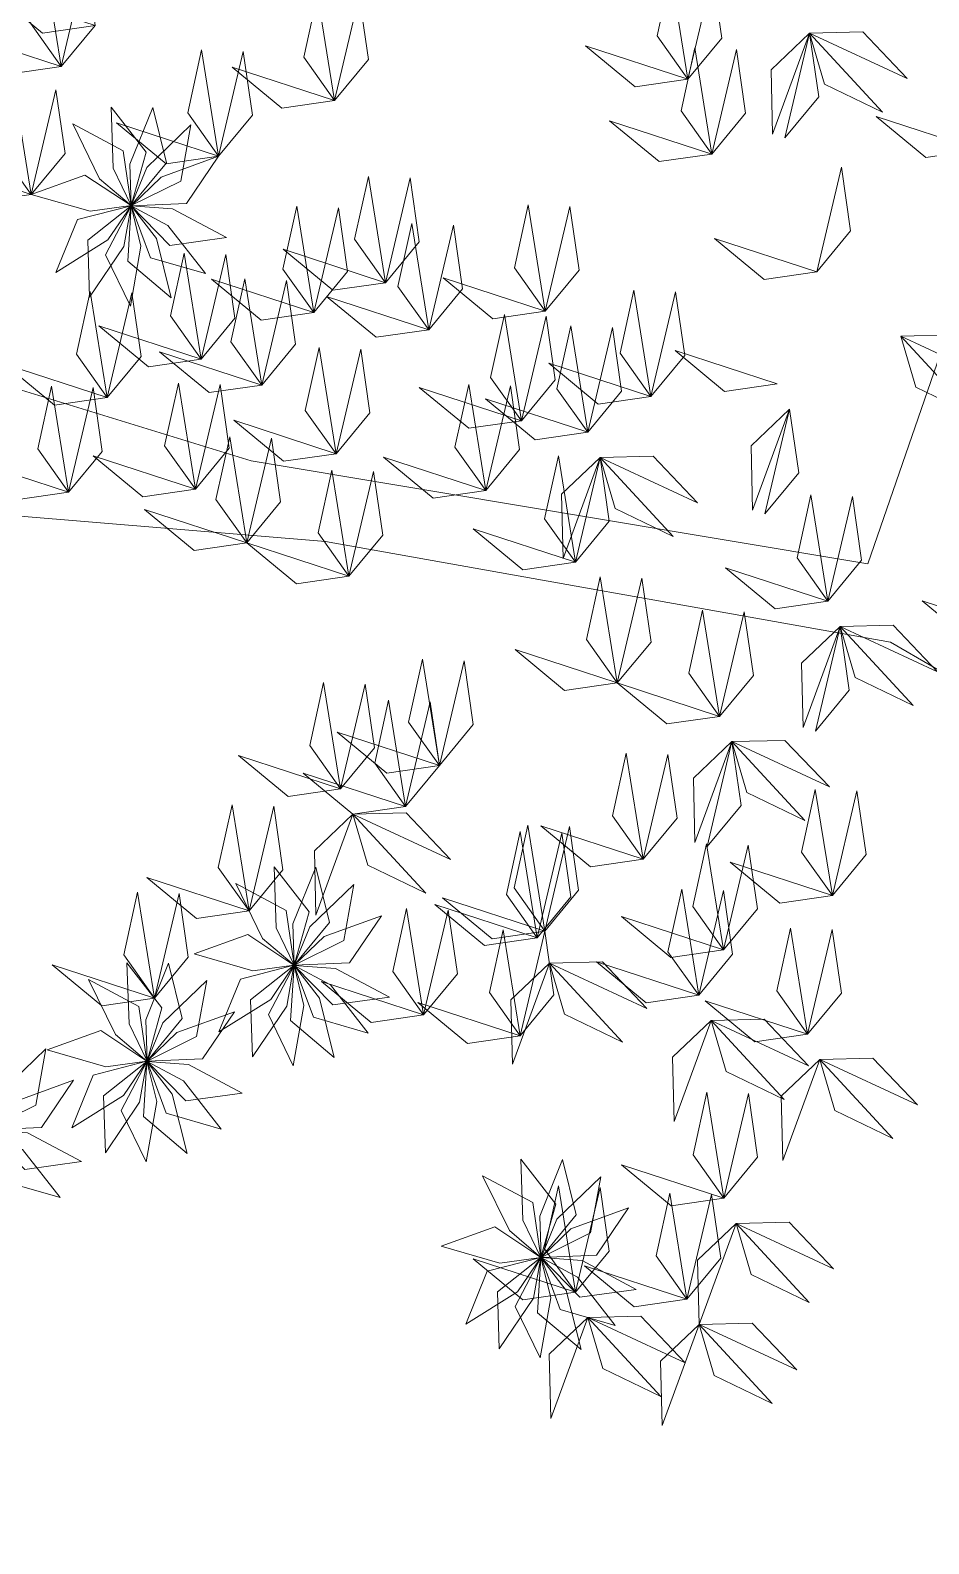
# Model space of a CAD drawing. Header units: inches. Extents: x -422522 to 22891, y -2973 to 414515.
# Drawn here: x 7004.3 to 7054.4, y 10613.4 to 10697.8 of the extents above; entities that cross this region are included whole.
import ezdxf

# ---------------------------------------------------------------- set-up
doc = ezdxf.new("R2010")
doc.units = ezdxf.units.IN
doc.header["$MEASUREMENT"] = 0
doc.layers.add('ARREDAMENTO', color=8, linetype='Continuous', lineweight=18)

msp = doc.modelspace()

# ---------------------------------------------------------------- linework, layer by layer
at = {"layer": 'ARREDAMENTO', "linetype": 'Continuous', "lineweight": 0}
for points in [[(7060.828, 10696.469), (7051.004, 10668.011), (7016.608, 10673.749), (6989.533, 10682.073), (6977.453, 10704.213), (6968.373, 10729.116), (6960.202, 10740.994), (6936.007, 10749.2), (6921.838, 10755.553)], [(6996.784, 10612.513), (6994.552, 10628.477), (6987.527, 10633.094), (6973.593, 10645.209), (6986.239, 10672.107), (7020.753, 10669.251), (7052.268, 10663.631), (7079.048, 10648.104)]]:
    msp.add_lwpolyline(points, dxfattribs=at)
at = {"layer": 'ARREDAMENTO', "lineweight": 0}
for points in [[(7006.026, 10695.741), (7004.31, 10698.157), (7005.078, 10701.663), (7006.026, 10695.741)], [(7006.026, 10695.741), (7007.913, 10698.027), (7007.401, 10701.579), (7006.026, 10695.741)], [(7040.968, 10695.029), (7039.252, 10697.446), (7040.02, 10700.951), (7040.968, 10695.029)], [(7040.968, 10695.029), (7042.855, 10697.315), (7042.343, 10700.867), (7040.968, 10695.029)], [(7007.913, 10698.027), (7004.979, 10697.604), (7002.211, 10699.888), (7007.913, 10698.027)], [(7021.267, 10693.84), (7019.551, 10696.257), (7020.319, 10699.763), (7021.267, 10693.84)], [(7021.267, 10693.84), (7023.154, 10696.127), (7022.642, 10699.678), (7021.267, 10693.84)], [(7006.026, 10695.741), (7003.092, 10695.317), (7000.324, 10697.601), (7006.026, 10695.741)], [(7047.752, 10697.609), (7045.606, 10695.563), (7045.691, 10691.976), (7047.752, 10697.609)], [(7046.377, 10691.77), (7048.264, 10694.057), (7047.752, 10697.609), (7046.377, 10691.77)], [(7047.752, 10697.609), (7050.716, 10697.679), (7053.192, 10695.081), (7047.752, 10697.609)], [(7047.752, 10697.609), (7048.591, 10694.765), (7051.822, 10693.203), (7047.752, 10697.609)], [(7014.803, 10690.742), (7013.086, 10693.159), (7013.854, 10696.664), (7014.803, 10690.742)], [(7014.803, 10690.742), (7016.69, 10693.028), (7016.178, 10696.58), (7014.803, 10690.742)], [(7040.968, 10695.029), (7038.034, 10694.606), (7035.266, 10696.89), (7040.968, 10695.029)], [(7042.301, 10690.859), (7040.584, 10693.276), (7041.352, 10696.782), (7042.301, 10690.859)], [(7042.301, 10690.859), (7044.188, 10693.146), (7043.676, 10696.697), (7042.301, 10690.859)], [(7021.267, 10693.84), (7018.333, 10693.417), (7015.565, 10695.701), (7021.267, 10693.84)], [(7004.357, 10688.61), (7002.64, 10691.027), (7003.408, 10694.533), (7004.357, 10688.61)], [(7004.357, 10688.61), (7006.244, 10690.896), (7005.732, 10694.448), (7004.357, 10688.61)], [(7008.805, 10693.471), (7008.924, 10690.064), (7009.928, 10687.988), (7010.758, 10690.958), (7008.805, 10693.471)], [(7011.136, 10693.452), (7009.859, 10690.291), (7009.932, 10687.986), (7011.898, 10690.362), (7011.136, 10693.452)], [(7057.177, 10691.099), (7054.243, 10690.675), (7051.475, 10692.959), (7057.177, 10691.099)], [(7006.669, 10692.54), (7008.163, 10689.477), (7009.925, 10687.988), (7009.474, 10691.039), (7006.669, 10692.54)], [(7014.803, 10690.742), (7011.869, 10690.319), (7009.101, 10692.603), (7014.803, 10690.742)], [(7013.257, 10692.486), (7010.806, 10690.119), (7009.934, 10687.983), (7012.697, 10689.354), (7013.257, 10692.486)], [(7042.301, 10690.859), (7039.367, 10690.436), (7036.599, 10692.72), (7042.301, 10690.859)], [(7004.357, 10688.61), (7001.423, 10688.187), (6998.655, 10690.471), (7004.357, 10688.61)], [(7014.803, 10690.742), (7011.6, 10689.576), (7009.935, 10687.979), (7013.017, 10688.108), (7014.803, 10690.742)], [(7004.357, 10688.61), (7007.633, 10687.671), (7009.918, 10687.984), (7007.349, 10689.691), (7004.357, 10688.61)], [(7024.102, 10683.687), (7022.385, 10686.104), (7023.153, 10689.609), (7024.102, 10683.687)], [(7024.102, 10683.687), (7025.989, 10685.973), (7025.477, 10689.525), (7024.102, 10683.687)], [(7048.151, 10684.283), (7050.038, 10686.569), (7049.527, 10690.121), (7048.151, 10684.283)], [(7005.73, 10684.263), (7008.621, 10686.069), (7009.917, 10687.977), (7006.93, 10687.21), (7005.73, 10684.263)], [(7007.605, 10682.877), (7009.51, 10685.703), (7009.919, 10687.973), (7007.502, 10686.058), (7007.605, 10682.877)], [(7009.88, 10682.374), (7010.472, 10685.731), (7009.922, 10687.971), (7008.493, 10685.238), (7009.88, 10682.374)], [(7012.164, 10682.84), (7011.339, 10686.147), (7009.925, 10687.97), (7009.732, 10684.892), (7012.164, 10682.84)], [(7014.061, 10684.195), (7011.962, 10686.881), (7009.929, 10687.971), (7011.004, 10685.079), (7014.061, 10684.195)], [(7015.242, 10686.204), (7012.233, 10687.804), (7009.932, 10687.973), (7012.09, 10685.769), (7015.242, 10686.204)], [(7020.107, 10682.027), (7018.39, 10684.444), (7019.158, 10687.949), (7020.107, 10682.027)], [(7020.107, 10682.027), (7021.994, 10684.313), (7021.482, 10687.865), (7020.107, 10682.027)], [(7033.019, 10682.102), (7031.303, 10684.519), (7032.071, 10688.024), (7033.019, 10682.102)], [(7033.019, 10682.102), (7034.906, 10684.388), (7034.394, 10687.94), (7033.019, 10682.102)], [(7026.519, 10681.062), (7024.803, 10683.479), (7025.571, 10686.985), (7026.519, 10681.062)], [(7026.519, 10681.062), (7028.406, 10683.349), (7027.894, 10686.901), (7026.519, 10681.062)], [(7048.151, 10684.283), (7045.217, 10683.86), (7042.45, 10686.144), (7048.151, 10684.283)], [(7013.826, 10679.418), (7012.11, 10681.835), (7012.878, 10685.34), (7013.826, 10679.418)], [(7013.826, 10679.418), (7015.713, 10681.704), (7015.201, 10685.256), (7013.826, 10679.418)], [(7024.102, 10683.687), (7021.168, 10683.263), (7018.4, 10685.547), (7024.102, 10683.687)], [(7020.107, 10682.027), (7017.172, 10681.604), (7014.405, 10683.888), (7020.107, 10682.027)], [(7017.206, 10677.976), (7015.49, 10680.393), (7016.258, 10683.898), (7017.206, 10677.976)], [(7017.206, 10677.976), (7019.093, 10680.262), (7018.581, 10683.814), (7017.206, 10677.976)], [(7033.019, 10682.102), (7030.085, 10681.679), (7027.317, 10683.963), (7033.019, 10682.102)], [(7008.588, 10677.279), (7006.871, 10679.696), (7007.639, 10683.202), (7008.588, 10677.279)], [(7008.588, 10677.279), (7010.475, 10679.566), (7009.963, 10683.117), (7008.588, 10677.279)], [(7026.519, 10681.062), (7023.585, 10680.639), (7020.817, 10682.923), (7026.519, 10681.062)], [(7038.908, 10677.343), (7037.192, 10679.76), (7037.96, 10683.266), (7038.908, 10677.343)], [(7038.908, 10677.343), (7040.795, 10679.629), (7040.283, 10683.181), (7038.908, 10677.343)], [(7031.684, 10675.987), (7029.968, 10678.404), (7030.736, 10681.91), (7031.684, 10675.987)], [(7013.826, 10679.418), (7010.892, 10678.995), (7008.124, 10681.279), (7013.826, 10679.418)], [(7031.684, 10675.987), (7033.571, 10678.273), (7033.059, 10681.825), (7031.684, 10675.987)], [(7035.384, 10675.349), (7033.668, 10677.766), (7034.436, 10681.271), (7035.384, 10675.349)], [(7035.384, 10675.349), (7037.271, 10677.635), (7036.759, 10681.187), (7035.384, 10675.349)], [(7052.839, 10680.706), (7055.802, 10680.776), (7058.278, 10678.179), (7052.839, 10680.706)], [(7052.839, 10680.706), (7053.678, 10677.863), (7056.909, 10676.3), (7052.839, 10680.706)], [(7017.206, 10677.976), (7014.272, 10677.553), (7011.504, 10679.837), (7017.206, 10677.976)], [(7021.352, 10674.15), (7019.636, 10676.567), (7020.404, 10680.072), (7021.352, 10674.15)], [(7021.352, 10674.15), (7023.239, 10676.436), (7022.727, 10679.988), (7021.352, 10674.15)], [(7045.952, 10678.048), (7043.018, 10677.625), (7040.25, 10679.909), (7045.952, 10678.048)], [(7008.588, 10677.279), (7005.654, 10676.856), (7002.886, 10679.14), (7008.588, 10677.279)], [(7038.908, 10677.343), (7035.974, 10676.92), (7033.206, 10679.204), (7038.908, 10677.343)], [(7006.429, 10671.995), (7004.712, 10674.412), (7005.481, 10677.917), (7006.429, 10671.995)], [(7006.429, 10671.995), (7008.316, 10674.281), (7007.804, 10677.833), (7006.429, 10671.995)], [(7013.509, 10672.166), (7011.792, 10674.583), (7012.56, 10678.088), (7013.509, 10672.166)], [(7013.509, 10672.166), (7011.792, 10674.583), (7012.56, 10678.088), (7013.509, 10672.166)], [(7013.509, 10672.166), (7015.396, 10674.452), (7014.884, 10678.004), (7013.509, 10672.166)], [(7013.509, 10672.166), (7015.396, 10674.452), (7014.884, 10678.004), (7013.509, 10672.166)], [(7031.684, 10675.987), (7028.75, 10675.564), (7025.982, 10677.848), (7031.684, 10675.987)], [(7029.699, 10672.09), (7027.982, 10674.507), (7028.75, 10678.012), (7029.699, 10672.09)], [(7029.699, 10672.09), (7031.586, 10674.376), (7031.074, 10677.928), (7029.699, 10672.09)], [(7035.384, 10675.349), (7032.45, 10674.926), (7029.682, 10677.21), (7035.384, 10675.349)], [(7021.352, 10674.15), (7018.418, 10673.727), (7015.65, 10676.011), (7021.352, 10674.15)], [(7046.637, 10676.638), (7044.491, 10674.593), (7044.576, 10671.006), (7046.637, 10676.638)], [(7045.262, 10670.8), (7047.149, 10673.086), (7046.637, 10676.638), (7045.262, 10670.8)], [(7016.369, 10669.175), (7014.652, 10671.592), (7015.42, 10675.097), (7016.369, 10669.175)], [(7016.369, 10669.175), (7018.256, 10671.461), (7017.744, 10675.013), (7016.369, 10669.175)], [(7006.429, 10671.995), (7003.495, 10671.572), (7000.727, 10673.856), (7006.429, 10671.995)], [(7013.509, 10672.166), (7010.574, 10671.742), (7007.807, 10674.026), (7013.509, 10672.166)], [(7013.509, 10672.166), (7010.574, 10671.742), (7007.807, 10674.026), (7013.509, 10672.166)], [(7029.699, 10672.09), (7026.765, 10671.667), (7023.997, 10673.951), (7029.699, 10672.09)], [(7034.694, 10668.101), (7032.978, 10670.518), (7033.746, 10674.023), (7034.694, 10668.101)], [(7036.07, 10673.939), (7033.923, 10671.894), (7034.008, 10668.306), (7036.07, 10673.939)], [(7034.694, 10668.101), (7036.581, 10670.387), (7036.07, 10673.939), (7034.694, 10668.101)], [(7034.694, 10668.101), (7036.581, 10670.387), (7036.07, 10673.939), (7034.694, 10668.101)], [(7036.07, 10673.939), (7039.033, 10674.009), (7041.509, 10671.412), (7036.07, 10673.939)], [(7036.07, 10673.939), (7036.909, 10671.096), (7040.139, 10669.533), (7036.07, 10673.939)], [(7022.071, 10667.314), (7020.354, 10669.731), (7021.122, 10673.237), (7022.071, 10667.314)], [(7022.071, 10667.314), (7023.958, 10669.601), (7023.446, 10673.152), (7022.071, 10667.314)], [(7048.768, 10665.928), (7047.052, 10668.345), (7047.82, 10671.85), (7048.768, 10665.928)], [(7048.768, 10665.928), (7050.655, 10668.214), (7050.143, 10671.766), (7048.768, 10665.928)], [(7016.369, 10669.175), (7013.435, 10668.752), (7010.667, 10671.036), (7016.369, 10669.175)], [(7034.694, 10668.101), (7031.76, 10667.677), (7028.992, 10669.961), (7034.694, 10668.101)], [(7022.071, 10667.314), (7019.137, 10666.891), (7016.369, 10669.175), (7022.071, 10667.314)], [(7048.768, 10665.928), (7045.834, 10665.505), (7043.066, 10667.789), (7048.768, 10665.928)], [(7037.031, 10661.362), (7035.315, 10663.779), (7036.083, 10667.284), (7037.031, 10661.362)], [(7037.031, 10661.362), (7038.918, 10663.648), (7038.406, 10667.2), (7037.031, 10661.362)], [(7059.733, 10664.079), (7056.799, 10663.656), (7054.031, 10665.94), (7059.733, 10664.079)], [(7042.733, 10659.501), (7041.017, 10661.918), (7041.785, 10665.424), (7042.733, 10659.501)], [(7042.733, 10659.501), (7044.62, 10661.787), (7044.108, 10665.339), (7042.733, 10659.501)], [(7049.453, 10664.518), (7047.307, 10662.473), (7047.392, 10658.885), (7049.453, 10664.518)], [(7048.078, 10658.679), (7049.965, 10660.966), (7049.453, 10664.518), (7048.078, 10658.679)], [(7049.453, 10664.518), (7052.417, 10664.588), (7054.893, 10661.991), (7049.453, 10664.518)], [(7049.453, 10664.518), (7050.293, 10661.674), (7053.523, 10660.112), (7049.453, 10664.518)], [(7027.111, 10656.761), (7025.395, 10659.178), (7026.163, 10662.684), (7027.111, 10656.761)], [(7027.111, 10656.761), (7028.998, 10659.047), (7028.487, 10662.599), (7027.111, 10656.761)], [(7037.031, 10661.362), (7034.097, 10660.939), (7031.329, 10663.223), (7037.031, 10661.362)], [(7021.605, 10655.462), (7019.889, 10657.879), (7020.657, 10661.384), (7021.605, 10655.462)], [(7021.605, 10655.462), (7023.492, 10657.748), (7022.98, 10661.3), (7021.605, 10655.462)], [(7042.733, 10659.501), (7039.799, 10659.078), (7037.031, 10661.362), (7042.733, 10659.501)], [(7025.224, 10654.475), (7023.508, 10656.892), (7024.276, 10660.397), (7025.224, 10654.475)], [(7025.224, 10654.475), (7027.111, 10656.761), (7026.599, 10660.313), (7025.224, 10654.475)], [(7027.111, 10656.761), (7024.177, 10656.338), (7021.409, 10658.622), (7027.111, 10656.761)], [(7038.477, 10651.533), (7036.76, 10653.949), (7037.528, 10657.455), (7038.477, 10651.533)], [(7043.418, 10658.091), (7041.272, 10656.046), (7041.357, 10652.458), (7043.418, 10658.091)], [(7042.043, 10652.253), (7043.93, 10654.539), (7043.418, 10658.091), (7042.043, 10652.253)], [(7043.418, 10658.091), (7046.382, 10658.162), (7048.858, 10655.564), (7043.418, 10658.091)], [(7043.418, 10658.091), (7044.258, 10655.248), (7047.488, 10653.685), (7043.418, 10658.091)], [(7021.605, 10655.462), (7018.671, 10655.039), (7015.903, 10657.323), (7021.605, 10655.462)], [(7038.477, 10651.533), (7040.364, 10653.819), (7039.852, 10657.371), (7038.477, 10651.533)], [(7025.224, 10654.475), (7022.29, 10654.052), (7019.522, 10656.336), (7025.224, 10654.475)], [(7049.022, 10649.506), (7047.305, 10651.923), (7048.073, 10655.429), (7049.022, 10649.506)], [(7049.022, 10649.506), (7050.909, 10651.792), (7050.397, 10655.344), (7049.022, 10649.506)], [(7016.501, 10648.649), (7014.784, 10651.066), (7015.552, 10654.571), (7016.501, 10648.649)], [(7016.501, 10648.649), (7018.388, 10650.935), (7017.876, 10654.487), (7016.501, 10648.649)], [(7022.29, 10654.052), (7020.144, 10652.007), (7020.229, 10648.419), (7022.29, 10654.052)], [(7022.29, 10654.052), (7025.254, 10654.122), (7027.73, 10651.525), (7022.29, 10654.052)], [(7022.29, 10654.052), (7023.13, 10651.208), (7026.36, 10649.646), (7022.29, 10654.052)], [(7032.99, 10647.517), (7031.274, 10649.934), (7032.042, 10653.439), (7032.99, 10647.517)], [(7038.477, 10651.533), (7035.543, 10651.109), (7032.775, 10653.393), (7038.477, 10651.533)], [(7032.99, 10647.517), (7034.877, 10649.803), (7034.365, 10653.355), (7032.99, 10647.517)], [(7032.561, 10647.151), (7030.845, 10649.568), (7031.613, 10653.073), (7032.561, 10647.151)], [(7032.561, 10647.151), (7034.448, 10649.437), (7033.936, 10652.989), (7032.561, 10647.151)], [(7042.959, 10646.479), (7041.243, 10648.896), (7042.011, 10652.401), (7042.959, 10646.479)], [(7042.959, 10646.479), (7044.846, 10648.765), (7044.334, 10652.317), (7042.959, 10646.479)], [(7017.89, 10651.111), (7018.01, 10647.705), (7019.014, 10645.628), (7019.843, 10648.599), (7017.89, 10651.111)], [(7020.221, 10651.092), (7018.944, 10647.932), (7019.017, 10645.626), (7020.983, 10648.003), (7020.221, 10651.092)], [(7049.022, 10649.506), (7046.088, 10649.083), (7043.32, 10651.367), (7049.022, 10649.506)], [(7016.501, 10648.649), (7013.567, 10648.225), (7010.799, 10650.51), (7016.501, 10648.649)], [(7015.754, 10650.18), (7017.248, 10647.117), (7019.01, 10645.628), (7018.559, 10648.68), (7015.754, 10650.18)], [(7022.342, 10650.127), (7019.891, 10647.759), (7019.019, 10645.623), (7021.782, 10646.995), (7022.342, 10650.127)], [(7041.572, 10643.95), (7039.855, 10646.367), (7040.623, 10649.872), (7041.572, 10643.95)], [(7011.224, 10643.781), (7009.508, 10646.198), (7010.276, 10649.704), (7011.224, 10643.781)], [(7011.224, 10643.781), (7013.111, 10646.068), (7012.599, 10649.619), (7011.224, 10643.781)], [(7032.561, 10647.151), (7029.627, 10646.728), (7026.859, 10649.012), (7032.561, 10647.151)], [(7032.99, 10647.517), (7030.056, 10647.093), (7027.288, 10649.377), (7032.99, 10647.517)], [(7041.572, 10643.95), (7043.459, 10646.236), (7042.947, 10649.788), (7041.572, 10643.95)], [(7023.888, 10648.382), (7020.685, 10647.216), (7019.02, 10645.62), (7022.102, 10645.749), (7023.888, 10648.382)], [(7026.234, 10642.857), (7024.518, 10645.274), (7025.286, 10648.78), (7026.234, 10642.857)], [(7026.234, 10642.857), (7028.121, 10645.144), (7027.609, 10648.695), (7026.234, 10642.857)], [(7042.959, 10646.479), (7040.025, 10646.056), (7037.257, 10648.34), (7042.959, 10646.479)], [(7013.442, 10646.251), (7016.718, 10645.311), (7019.004, 10645.624), (7016.435, 10647.331), (7013.442, 10646.251)], [(7031.615, 10641.678), (7029.899, 10644.095), (7030.667, 10647.601), (7031.615, 10641.678)], [(7031.615, 10641.678), (7033.502, 10643.965), (7032.99, 10647.517), (7031.615, 10641.678)], [(7047.639, 10641.773), (7045.922, 10644.19), (7046.69, 10647.696), (7047.639, 10641.773)], [(7047.639, 10641.773), (7049.526, 10644.06), (7049.014, 10647.611), (7047.639, 10641.773)], [(7011.224, 10643.781), (7008.29, 10643.358), (7005.522, 10645.642), (7011.224, 10643.781)], [(7009.686, 10645.761), (7009.805, 10642.354), (7010.809, 10640.278), (7011.638, 10643.248), (7009.686, 10645.761)], [(7012.016, 10645.742), (7010.739, 10642.581), (7010.812, 10640.276), (7012.778, 10642.652), (7012.016, 10645.742)], [(7014.816, 10641.903), (7017.706, 10643.709), (7019.002, 10645.617), (7016.015, 10644.85), (7014.816, 10641.903)], [(7016.69, 10640.518), (7018.596, 10643.344), (7019.004, 10645.614), (7016.587, 10643.698), (7016.69, 10640.518)], [(7018.966, 10640.015), (7019.557, 10643.371), (7019.007, 10645.611), (7017.578, 10642.878), (7018.966, 10640.015)], [(7021.249, 10640.481), (7020.424, 10643.788), (7019.011, 10645.61), (7018.817, 10642.532), (7021.249, 10640.481)], [(7023.146, 10641.835), (7021.047, 10644.521), (7019.014, 10645.611), (7020.089, 10642.72), (7023.146, 10641.835)], [(7024.327, 10643.844), (7021.318, 10645.444), (7019.017, 10645.613), (7021.175, 10643.409), (7024.327, 10643.844)], [(7033.246, 10645.741), (7031.1, 10643.696), (7031.185, 10640.108), (7033.246, 10645.741)], [(7033.246, 10645.741), (7036.21, 10645.811), (7038.686, 10643.214), (7033.246, 10645.741)], [(7033.246, 10645.741), (7034.085, 10642.897), (7037.316, 10641.335), (7033.246, 10645.741)], [(7041.572, 10643.95), (7038.638, 10643.526), (7035.87, 10645.81), (7041.572, 10643.95)], [(7007.549, 10644.83), (7009.043, 10641.767), (7010.805, 10640.278), (7010.354, 10643.329), (7007.549, 10644.83)], [(7014.137, 10644.776), (7011.686, 10642.409), (7010.814, 10640.273), (7013.577, 10641.644), (7014.137, 10644.776)], [(7026.234, 10642.857), (7023.3, 10642.434), (7020.532, 10644.718), (7026.234, 10642.857)], [(7031.615, 10641.678), (7028.681, 10641.255), (7025.913, 10643.539), (7031.615, 10641.678)], [(7047.639, 10641.773), (7044.705, 10641.35), (7041.937, 10643.634), (7047.639, 10641.773)], [(7015.683, 10643.032), (7012.48, 10641.866), (7010.815, 10640.269), (7013.897, 10640.398), (7015.683, 10643.032)], [(7042.257, 10642.539), (7040.111, 10640.494), (7040.196, 10636.907), (7042.257, 10642.539)], [(7042.257, 10642.539), (7045.22, 10642.61), (7047.696, 10640.012), (7042.257, 10642.539)], [(7042.257, 10642.539), (7043.096, 10639.696), (7046.327, 10638.134), (7042.257, 10642.539)], [(7005.237, 10640.9), (7008.513, 10639.961), (7010.799, 10640.274), (7008.23, 10641.981), (7005.237, 10640.9)], [(7005.169, 10640.956), (7002.718, 10638.588), (7001.846, 10636.453), (7004.609, 10637.824), (7005.169, 10640.956)], [(7006.611, 10636.553), (7009.501, 10638.359), (7010.797, 10640.267), (7007.81, 10639.5), (7006.611, 10636.553)], [(7008.485, 10635.167), (7010.391, 10637.993), (7010.799, 10640.263), (7008.382, 10638.348), (7008.485, 10635.167)], [(7010.761, 10634.664), (7011.352, 10638.021), (7010.802, 10640.261), (7009.373, 10637.528), (7010.761, 10634.664)], [(7013.044, 10635.13), (7012.219, 10638.437), (7010.806, 10640.26), (7010.612, 10637.182), (7013.044, 10635.13)], [(7014.941, 10636.485), (7012.842, 10639.171), (7010.809, 10640.261), (7011.884, 10637.37), (7014.941, 10636.485)], [(7016.122, 10638.494), (7013.113, 10640.094), (7010.812, 10640.263), (7012.97, 10638.059), (7016.122, 10638.494)], [(7048.324, 10640.363), (7046.178, 10638.318), (7046.263, 10634.73), (7048.324, 10640.363)], [(7048.324, 10640.363), (7051.288, 10640.434), (7053.764, 10637.836), (7048.324, 10640.363)], [(7048.324, 10640.363), (7049.163, 10637.52), (7052.394, 10635.957), (7048.324, 10640.363)], [(7006.715, 10639.211), (7003.512, 10638.045), (7001.847, 10636.449), (7004.929, 10636.578), (7006.715, 10639.211)], [(7042.97, 10632.626), (7041.254, 10635.043), (7042.022, 10638.549), (7042.97, 10632.626)], [(7042.97, 10632.626), (7044.857, 10634.913), (7044.345, 10638.464), (7042.97, 10632.626)], [(7005.973, 10632.664), (7003.874, 10635.35), (7001.841, 10636.44), (7002.916, 10633.549), (7005.973, 10632.664)], [(7007.154, 10634.673), (7004.145, 10636.273), (7001.844, 10636.442), (7004.002, 10634.238), (7007.154, 10634.673)], [(7031.654, 10634.815), (7031.773, 10631.409), (7032.777, 10629.332), (7033.607, 10632.303), (7031.654, 10634.815)], [(7033.985, 10634.796), (7032.708, 10631.636), (7032.781, 10629.331), (7034.747, 10631.707), (7033.985, 10634.796)], [(7029.518, 10633.885), (7031.012, 10630.821), (7032.774, 10629.332), (7032.323, 10632.384), (7029.518, 10633.885)], [(7036.106, 10633.831), (7033.655, 10631.463), (7032.783, 10629.328), (7035.546, 10630.699), (7036.106, 10633.831)], [(7042.97, 10632.626), (7040.036, 10632.203), (7037.268, 10634.487), (7042.97, 10632.626)], [(7034.696, 10627.392), (7032.98, 10629.809), (7033.748, 10633.314), (7034.696, 10627.392)], [(7034.696, 10627.392), (7036.583, 10629.678), (7036.071, 10633.23), (7034.696, 10627.392)], [(7040.909, 10626.994), (7039.193, 10629.411), (7039.961, 10632.916), (7040.909, 10626.994)], [(7037.652, 10632.086), (7034.449, 10630.921), (7032.784, 10629.324), (7035.866, 10629.453), (7037.652, 10632.086)], [(7040.909, 10626.994), (7042.796, 10629.28), (7042.284, 10632.832), (7040.909, 10626.994)], [(7043.655, 10631.216), (7046.619, 10631.287), (7049.095, 10628.689), (7043.655, 10631.216)], [(7027.206, 10629.955), (7030.482, 10629.016), (7032.768, 10629.329), (7030.199, 10631.036), (7027.206, 10629.955)], [(7043.655, 10631.216), (7041.509, 10629.171), (7041.594, 10625.584), (7043.655, 10631.216)], [(7043.655, 10631.216), (7044.495, 10628.373), (7047.725, 10626.81), (7043.655, 10631.216)], [(7028.579, 10625.607), (7031.47, 10627.414), (7032.766, 10629.321), (7029.779, 10628.555), (7028.579, 10625.607)], [(7034.696, 10627.392), (7031.762, 10626.969), (7028.994, 10629.253), (7034.696, 10627.392)], [(7030.454, 10624.222), (7032.36, 10627.048), (7032.768, 10629.318), (7030.351, 10627.402), (7030.454, 10624.222)], [(7032.729, 10623.719), (7033.321, 10627.076), (7032.771, 10629.316), (7031.342, 10626.582), (7032.729, 10623.719)], [(7035.013, 10624.185), (7034.188, 10627.492), (7032.774, 10629.315), (7032.581, 10626.236), (7035.013, 10624.185)], [(7036.91, 10625.539), (7034.811, 10628.225), (7032.778, 10629.315), (7033.853, 10626.424), (7036.91, 10625.539)], [(7038.091, 10627.548), (7035.082, 10629.148), (7032.781, 10629.317), (7034.939, 10627.113), (7038.091, 10627.548)], [(7040.909, 10626.994), (7037.975, 10626.57), (7035.207, 10628.855), (7040.909, 10626.994)], [(7035.381, 10625.982), (7033.235, 10623.937), (7033.32, 10620.349), (7035.381, 10625.982)], [(7035.381, 10625.982), (7038.345, 10626.052), (7040.821, 10623.455), (7035.381, 10625.982)], [(7035.381, 10625.982), (7036.221, 10623.139), (7039.451, 10621.576), (7035.381, 10625.982)], [(7041.594, 10625.584), (7039.448, 10623.538), (7039.533, 10619.951), (7041.594, 10625.584)], [(7041.594, 10625.584), (7044.558, 10625.654), (7047.034, 10623.056), (7041.594, 10625.584)], [(7041.594, 10625.584), (7042.434, 10622.74), (7045.664, 10621.178), (7041.594, 10625.584)]]:
    msp.add_lwpolyline(points, dxfattribs=at)

doc.saveas('drawing.dxf')
